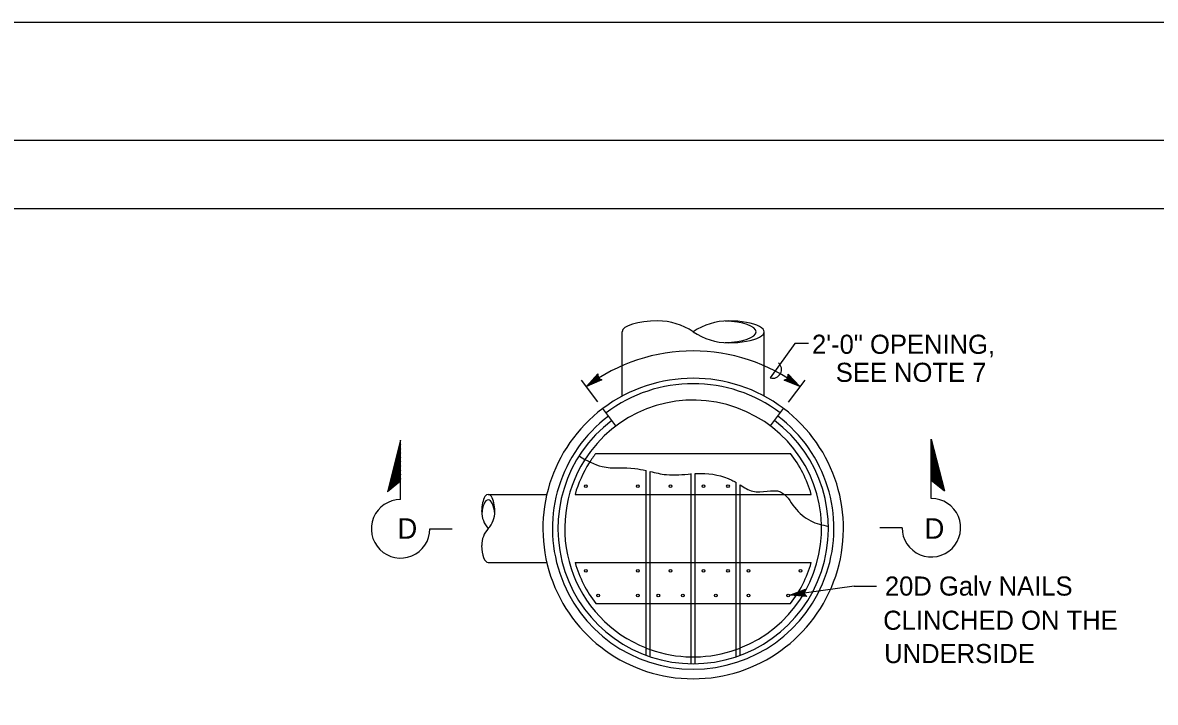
# Model space of a CAD drawing. Extents: x -894 to 866, y -472 to 714.
# Drawn here: x 36.9 to 451.4, y 464.7 to 713.6 of the extents above; entities that cross this region are included whole.
import ezdxf

# ---------------------------------------------------------------- set-up
doc = ezdxf.new("R2010")
doc.units = 0
for name, color, linetype in [('border_PLOTTING-ELEMENTS', 7, 'Continuous'), ('border_rw_22x34_Cut_Lines', 7, 'Continuous'), ('border_SHEET', 7, 'Continuous'), ('df_DETAIL-anno', 7, 'Continuous'), ('df_PIPE', 7, 'Continuous'), ('pp_PRESENTATION', 7, 'Continuous'), ('str_Concrete-A', 7, 'Continuous'), ('str_Misc-Steel-A', 7, 'Continuous'), ('str_Wood-A', 7, 'Continuous')]:
    doc.layers.add(name, color=color, linetype=linetype)

msp = doc.modelspace()

# ---------------------------------------------------------------- linework, layer by layer
at = {"layer": 'border_PLOTTING-ELEMENTS'}
for points in [[(-894.04, -472.44), (865.96, -472.44), (865.96, 713.56), (-894.04, 713.56)], [(-864.04, 670.56), (835.96, 670.56), (835.96, -429.44), (-864.04, -429.44)]]:
    msp.add_lwpolyline(points, close=True, dxfattribs=at)
at = {"layer": 'border_rw_22x34_Cut_Lines'}
msp.add_lwpolyline([(-864.04, 670.56), (835.96, 670.56), (835.96, -429.44), (-864.04, -429.44)], close=True, dxfattribs=at)
at = {"layer": 'border_SHEET'}
msp.add_line((-814.04, 645.56), (810.96, 645.56), dxfattribs=at)
at = {"layer": 'df_DETAIL-anno'}
for p, q in [((319.51, 596.07), (310.49, 583.52)), ((324.51, 596.07), (319.51, 596.07)), ((243.24, 580.37), (247.31, 584.97)), ((244.36, 581.19), (247.33, 584.54)), ((247.31, 584.97), (247.31, 584.97)), ((247.31, 584.97), (247.45, 583.42)), ((316.93, 583.29), (317.01, 584.84)), ((317.01, 584.84), (317.01, 584.84)), ((317.01, 584.84), (321.25, 580.39)), ((247.35, 574.7), (241.34, 582.69)), ((248.88, 582.81), (243.24, 580.37)), ((248.5, 582.97), (244.36, 581.18)), ((245.48, 581.99), (247.39, 584.16)), ((248.1, 583.13), (245.48, 581.99)), ((246.59, 582.8), (247.41, 583.73)), ((247.75, 583.3), (246.59, 582.8)), ((247.45, 583.42), (248.88, 582.81)), ((248.88, 582.81), (248.88, 582.81)), ((315.53, 582.63), (316.93, 583.29)), ((321.25, 580.39), (315.53, 582.63)), ((315.53, 582.63), (315.53, 582.63)), ((320.09, 581.16), (315.92, 582.79)), ((318.96, 581.93), (316.26, 582.98)), ((317.81, 582.7), (316.66, 583.15)), ((316.94, 583.61), (317.81, 582.7)), ((316.99, 584.43), (320.1, 581.16)), ((316.99, 584), (318.96, 581.93)), ((317.19, 574.68), (323.21, 582.67)), ((321.25, 580.39), (321.25, 580.39)), ((243.24, 580.37), (243.24, 580.37)), ((341.19, 507.29), (317.68, 503.96)), ((317.68, 503.96), (323.43, 506.12)), ((323.43, 506.12), (322.82, 504.69)), ((323.43, 506.12), (323.43, 506.12)), ((341.19, 507.29), (349.4, 507.29)), ((323.81, 503.47), (317.68, 503.96)), ((317.68, 503.96), (317.68, 503.96)), ((323.54, 503.79), (319.04, 504.15)), ((319.05, 504.16), (323.25, 505.73)), ((320.41, 504.34), (323.12, 505.36)), ((323.26, 504.12), (320.41, 504.34)), ((321.78, 504.54), (322.94, 504.97)), ((323.04, 504.44), (321.78, 504.54)), ((322.82, 504.69), (323.81, 503.47)), ((323.81, 503.47), (323.81, 503.47))]:
    msp.add_line(p, q, dxfattribs=at)
for centre, radius, start, end in [((282.26, 528.38), 65, 53.1414, 126.8911), ((311.4, 586.59), 3.2, 253.424, 50.432)]:
    msp.add_arc(centre, radius, start, end, dxfattribs=at)
at = {"layer": 'df_PIPE'}
for p, q in [((256.26, 576.85), (256.26, 600.38)), ((308.26, 576.85), (308.26, 600.38)), ((207.26, 540.88), (228.7, 540.88)), ((207.26, 515.88), (228.7, 515.88))]:
    msp.add_line(p, q, dxfattribs=at)
for centre, radius, start, end in [((269.26, 581.26), 23.12, 55.7945, 90), ((295.26, 581.26), 23.12, 90, 124.2055), ((295.26, 619.51), 23.12, 235.7945, 270), ((214.17, 534.63), 9.31, 180, 222.143), ((200.35, 534.63), 9.31, 317.8571, 0), ((214.17, 522.13), 9.31, 137.8571, 180)]:
    msp.add_arc(centre, radius, start, end, dxfattribs=at)
for centre, major_axis, ratio, start_param, end_param in [((269.26, 600.38), (-13, 0), 0.307692, 4.712389, 6.283185), ((292.26, 600.38), (-13, 0), 0.307692, 1.703726, 4.579398), ((295.26, 600.38), (-13, 0), 0.307692, 1.570796, 4.712389), ((207.26, 534.63), (0, -6.25), 0.385299, 1.570796, 4.712389), ((207.26, 532.63), (0, -6.25), 0.385299, 1.753651, 4.52867), ((207.26, 522.13), (0, -6.25), 0.385299, 4.712389, 6.283185)]:
    msp.add_ellipse(centre, major_axis=major_axis, ratio=ratio, start_param=start_param, end_param=end_param, dxfattribs=at)
at = {"layer": 'pp_PRESENTATION'}
for p, q in [((175.18, 560.7), (170.35, 541.75)), ((175.18, 539), (175.18, 560.7)), ((369.42, 561.1), (374.25, 542.16)), ((369.42, 539.4), (369.42, 561.1)), ((175.18, 559.14), (170.85, 542.16)), ((175.18, 557.59), (171.35, 542.57)), ((175.18, 556.03), (171.85, 542.97)), ((369.42, 559.55), (373.75, 542.56)), ((369.42, 557.99), (373.25, 542.97)), ((369.42, 556.43), (372.75, 543.37)), ((175.18, 554.47), (172.35, 543.38)), ((175.18, 552.91), (172.86, 543.78)), ((175.18, 551.35), (173.36, 544.19)), ((369.42, 554.87), (372.25, 543.78)), ((369.42, 553.32), (371.75, 544.18)), ((369.42, 551.76), (371.25, 544.59)), ((175.18, 549.8), (173.86, 544.59)), ((175.18, 548.24), (174.36, 545)), ((369.42, 550.2), (370.75, 545)), ((369.42, 548.64), (370.25, 545.4)), ((175.18, 545.67), (170.35, 541.75)), ((175.18, 546.68), (174.86, 545.4)), ((369.42, 547.08), (369.74, 545.81)), ((369.42, 546.07), (374.25, 542.16)), ((185.9, 528.28), (194.05, 528.28)), ((358.7, 528.68), (350.55, 528.68))]:
    msp.add_line(p, q, dxfattribs=at)
for centre, start, end in [((175.18, 528.28), 90, 0.0005), ((369.42, 528.68), 179.9995, 90)]:
    msp.add_arc(centre, 10.72, start, end, dxfattribs=at)
at = {"layer": 'str_Concrete-A'}
for radius, start, end in [(55, 53.1414, 126.8911), (53, 53, 126.9999), (55, 126.9999, 52.9998), (47, 1.833, 147.7596), (51.5, 126.9999, 53), (47, 147.7596, 248.468), (47, 291.532, 1.8329), (47, 248.468, 250.421), (47, 250.421, 269.0857), (47, 269.0857, 270.9143), (47, 270.9143, 289.579), (47, 289.579, 291.532)]:
    msp.add_arc((282.26, 528.38), radius, start, end, dxfattribs=at)
at = {"layer": 'str_Misc-Steel-A'}
for p, q in [((253.97, 565.92), (249.16, 572.31)), ((310.54, 565.92), (315.36, 572.31))]:
    msp.add_line(p, q, dxfattribs=at)
for centre in [(243.01, 543.88), (262.01, 543.88), (274.01, 543.88), (286.01, 543.88), (295.01, 543.88), (243.01, 512.88), (262.01, 512.88), (274.01, 512.88), (286.01, 512.88), (295.01, 512.88), (302.51, 512.88), (321.51, 512.88), (247.51, 503.88), (262.01, 503.88), (269.51, 503.88), (278.51, 503.88), (290.51, 503.88), (302.51, 503.88), (317.01, 503.88)]:
    msp.add_circle(centre, 0.5, dxfattribs=at)
at = {"layer": 'str_Wood-A'}
for p, q in [((246.64, 555.88), (317.88, 555.88)), ((265.01, 481.98), (265.01, 549.57)), ((266.51, 481.45), (266.51, 549.28)), ((281.51, 478.89), (281.51, 548.46)), ((283.01, 478.89), (283.01, 548.46)), ((298.01, 481.45), (298.01, 545.22)), ((299.51, 481.98), (299.51, 544.42)), ((239.03, 540.88), (265.01, 540.88)), ((265.01, 540.88), (266.51, 540.88)), ((266.51, 540.88), (281.51, 540.88)), ((281.51, 540.88), (283.01, 540.88)), ((283.01, 540.88), (298.01, 540.88)), ((298.01, 540.88), (299.51, 540.88)), ((299.51, 540.88), (315.05, 540.88)), ((315.05, 540.88), (325.49, 540.88)), ((239.03, 515.88), (265.01, 515.88)), ((265.01, 515.88), (266.51, 515.88)), ((266.51, 515.88), (281.51, 515.88)), ((281.51, 515.88), (283.01, 515.88)), ((283.01, 515.88), (298.01, 515.88)), ((298.01, 515.88), (299.51, 515.88)), ((299.51, 515.88), (325.49, 515.88)), ((246.64, 500.88), (265.01, 500.88)), ((265.01, 500.88), (266.51, 500.88)), ((266.51, 500.88), (281.51, 500.88)), ((281.51, 500.88), (283.01, 500.88)), ((283.01, 500.88), (298.01, 500.88)), ((298.01, 500.88), (299.51, 500.88)), ((299.51, 500.88), (317.88, 500.88))]:
    msp.add_line(p, q, dxfattribs=at)
for radius, start, end in [(49.5, 127, 52.9999), (45, 142.3301, 147.7322), (45, 16.1276, 37.6699), (45, 147.7322, 163.8724), (45, 196.1276, 217.6699), (45, 322.3301, 343.8724)]:
    msp.add_arc((282.26, 528.38), radius, start, end, dxfattribs=at)
for points in [[(240.63, 554.88), (248.98, 551.04), (260.94, 550.37), (265.01, 549.57)], [(266.51, 549.28), (272.45, 548.11), (281.51, 548.43)], [(283.01, 548.49), (285.09, 548.56), (296.38, 546.08), (298.01, 545.22)], [(299.51, 544.42), (304.05, 542.02), (314.21, 541.79), (319.4, 536.15), (325.27, 531.18), (331.83, 529.15)]]:
    msp.add_spline(points, degree=3, dxfattribs=at)

# ---------------------------------------------------------------- texts
at = {"layer": 'df_DETAIL-anno'}
for s, p in [('2\'-0" OPENING,', (325.74, 592.33)), ('SEE NOTE 7', (334.45, 582.06)), ('20D Galv NAILS', (352.43, 503.82)), ('CLINCHED ON THE', (351.81, 491.3)), ('UNDERSIDE', (352.17, 479.11))]:
    msp.add_text(s, height=7, dxfattribs=at).set_placement(p)
at = {"layer": 'pp_PRESENTATION'}
for p in [(174.04, 524.63), (366.94, 524.63)]:
    msp.add_text('D', height=7.5, dxfattribs=at).set_placement(p)

doc.saveas('drawing.dxf')
